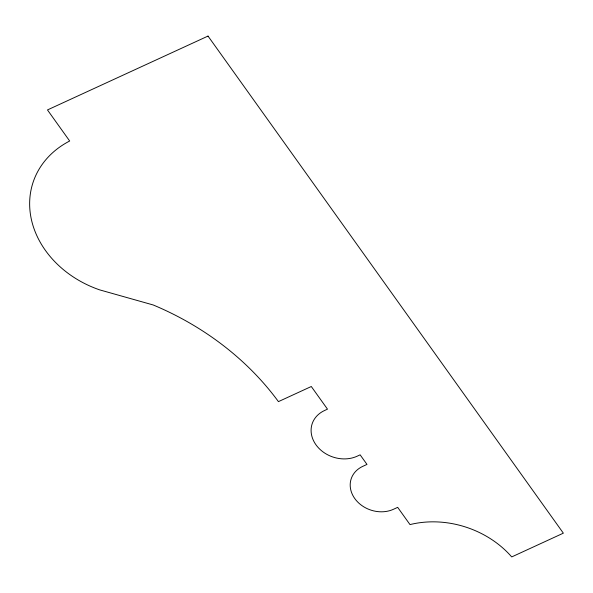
<?xml version="1.0" encoding="UTF-8"?>
<svg xmlns="http://www.w3.org/2000/svg" width="593" height="593" viewBox="0 0 593 593"><rect width="100%" height="100%" fill="white"/><g stroke="black" fill="none" stroke-linecap="round" stroke-linejoin="round"><path stroke-width="0.89" d="M208.017 36.077L47.47 109.935L69.677 141.008A98.097 80.945 18.6 0 0 31.103 218.15A98.097 80.945 18.6 0 0 99.765 289.903L153.202 304.972A265.115 218.75 18.6 0 1 278.436 401.624L311.295 386.51L327.492 409.163L324.519 410.534A30.243 24.95 18.6 0 0 315.973 444.809A30.243 24.95 18.6 0 0 357.171 456.202L360.136 454.838L366.985 464.415L362.812 466.335A28.434 23.461 18.6 0 0 354.777 498.557A28.434 23.461 18.6 0 0 393.5 509.268L397.681 507.349L410 524.59A89.684 73.999 18.6 0 1 511.715 556.923L563.35 533.166L208.017 36.077"/></g></svg>
